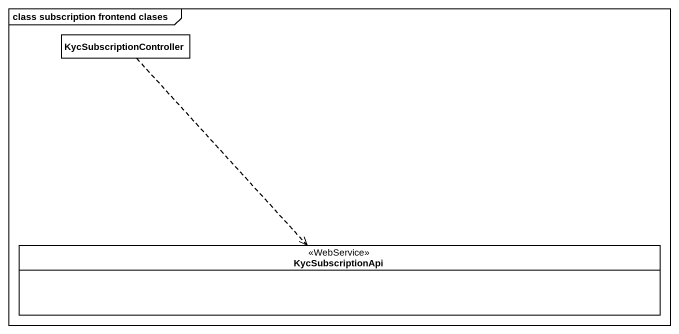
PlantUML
@startuml
mainframe class subscription frontend clases
hide circle
hide empty members
class KycSubscriptionController
class KycSubscriptionApi <<WebService>>
KycSubscriptionController ..> KycSubscriptionApi
@enduml
